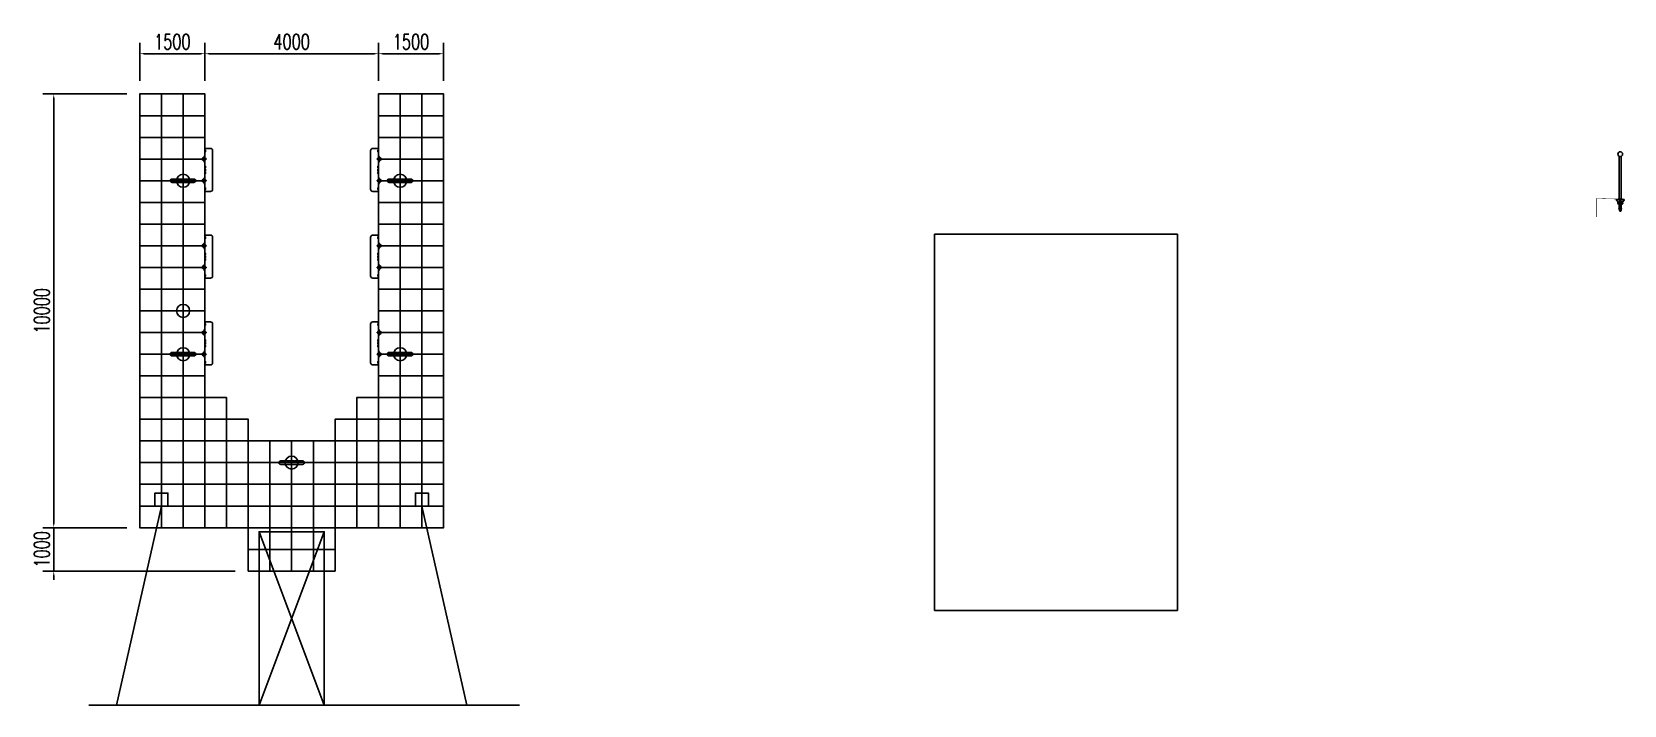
# Model space of a CAD drawing. Header units: millimetres. Extents: x -1442555 to -1367445, y 1458814 to 1531173.
# Drawn here: x -1414069 to -1377382, y 1458814 to 1474340 of the extents above; entities that cross this region are included whole.
import ezdxf

# ---------------------------------------------------------------- set-up
doc = ezdxf.new("R2010")
doc.units = ezdxf.units.MM
doc.header["$LTSCALE"] = 1000
doc.layers.get('0').update_dxf_attribs({"linetype": 'CONTINUOUS'})
doc.layers.get('DEFPOINTS').update_dxf_attribs({"linetype": 'CONTINUOUS'})
for name, color, linetype in [('STAIR', 2, 'CONTINUOUS'), ('W-_ANTICOLLISION防撞措施', 6, 'CONTINUOUS'), ('W-ancillary measures附属措施', 1, 'CONTINUOUS'), ('W-bridge approach引桥', 4, 'CONTINUOUS'), ('W-FLOAT_BOWL浮筒', 253, 'CONTINUOUS'), ('W-REVETMENT驳岸', 251, 'CONTINUOUS'), ('W-STEEL_FRAME钢架', 3, 'CONTINUOUS')]:
    doc.layers.add(name, color=color, linetype=linetype)
doc.styles.add('STANDARD_T3', font='simplex.shx', dxfattribs={"width": 0.7, "bigfont": 'gbcbig.shx'})
doc.dimstyles.new('W&&100', dxfattribs={"dimtxt": 350, "dimasz": 100, "dimexe": 250, "dimexo": 300, "dimgap": 100, "dimtad": 1, "dimdec": 0, "dimzin": 0, "dimdsep": 46, "dimtxsty": 'STANDARD_T3', "dimcen": 0.09, "dimclrd": 1, "dimclre": 1, "dimclrt": 7, "dimazin": 2, "dimtfac": 1, "dimtdec": 0, "dimtix": 1, "dimtmove": 2, "dimatfit": 3, "dimfxl": 100, "dimtolj": 1, "dimtzin": 0, "dimarcsym": 0})
picture_1 = doc.add_image_def('image1.png', size_in_pixel=(292, 452))

# ---------------------------------------------------------------- blocks, each defined once
blk = doc.blocks.new('*U29')
at = {"layer": 'W-FLOAT_BOWL浮筒'}
blk.add_lwpolyline([(-250, -250), (250, -250), (250, 250), (-250, 250)], close=True, dxfattribs=at)
blk = doc.blocks.new('*U30')
at = {"layer": 'W-FLOAT_BOWL浮筒', "color": 0, "linetype": 'ByBlock', "lineweight": -2, "transparency": 16777216}
for p in [(0, 1500), (500, 1500), (1000, 1500), (1500, 1500), (2000, 1500), (2500, 1500), (3000, 1500), (3500, 1500), (4000, 1500), (4500, 1500), (5000, 1500), (5500, 1500), (6000, 1500), (6500, 1500), (0, 1000), (500, 1000), (1000, 1000), (1500, 1000), (2000, 1000), (2500, 1000), (3000, 1000), (3500, 1000), (4000, 1000), (4500, 1000), (5000, 1000), (5500, 1000), (6000, 1000), (6500, 1000), (0, 500), (500, 500), (1000, 500), (1500, 500), (2000, 500), (2500, 500), (3000, 500), (3500, 500), (4000, 500), (4500, 500), (5000, 500), (5500, 500), (6000, 500), (6500, 500), (0, 0), (500, 0), (1000, 0), (1500, 0), (2000, 0), (2500, 0), (3000, 0), (3500, 0), (4000, 0), (4500, 0), (5000, 0), (5500, 0), (6000, 0), (6500, 0)]:
    blk.add_blockref('*U29', p, dxfattribs=at)
blk = doc.blocks.new('*U31')
at = {"layer": 'W-FLOAT_BOWL浮筒'}
blk.add_lwpolyline([(-250, -250), (250, -250), (250, 250), (-250, 250)], close=True, dxfattribs=at)
blk = doc.blocks.new('*U32')
at = {"layer": 'W-FLOAT_BOWL浮筒', "color": 0, "linetype": 'ByBlock', "lineweight": -2, "transparency": 16777216}
for p in [(0, 500), (500, 500), (1000, 500), (1500, 500), (0, 0), (500, 0), (1000, 0), (1500, 0)]:
    blk.add_blockref('*U31', p, dxfattribs=at)
blk = doc.blocks.new('*U33')
at = {"layer": 'W-FLOAT_BOWL浮筒'}
blk.add_lwpolyline([(-250, -250), (250, -250), (250, 250), (-250, 250)], close=True, dxfattribs=at)
blk = doc.blocks.new('*U34')
at = {"layer": 'W-FLOAT_BOWL浮筒', "color": 0, "linetype": 'ByBlock', "lineweight": -2, "transparency": 16777216}
for p in [(0, 7500), (500, 7500), (1000, 7500), (0, 7000), (500, 7000), (1000, 7000), (0, 6500), (500, 6500), (1000, 6500), (0, 6000), (500, 6000), (1000, 6000), (0, 5500), (500, 5500), (1000, 5500), (0, 5000), (500, 5000), (1000, 5000), (0, 4500), (500, 4500), (1000, 4500), (0, 4000), (500, 4000), (1000, 4000), (0, 3500), (500, 3500), (1000, 3500), (0, 3000), (500, 3000), (1000, 3000), (0, 2500), (500, 2500), (1000, 2500), (0, 2000), (500, 2000), (1000, 2000), (0, 1500), (500, 1500), (1000, 1500), (0, 1000), (500, 1000), (1000, 1000), (0, 500), (500, 500), (1000, 500), (0, 0), (500, 0), (1000, 0)]:
    blk.add_blockref('*U33', p, dxfattribs=at)
blk = doc.blocks.new('*U35')
at = {"layer": 'W-FLOAT_BOWL浮筒'}
blk.add_lwpolyline([(-250, -250), (250, -250), (250, 250), (-250, 250)], close=True, dxfattribs=at)
blk = doc.blocks.new('*U36')
at = {"layer": 'W-FLOAT_BOWL浮筒', "color": 0, "linetype": 'ByBlock', "lineweight": -2, "transparency": 16777216}
for p in [(0, 7500), (500, 7500), (1000, 7500), (0, 7000), (500, 7000), (1000, 7000), (0, 6500), (500, 6500), (1000, 6500), (0, 6000), (500, 6000), (1000, 6000), (0, 5500), (500, 5500), (1000, 5500), (0, 5000), (500, 5000), (1000, 5000), (0, 4500), (500, 4500), (1000, 4500), (0, 4000), (500, 4000), (1000, 4000), (0, 3500), (500, 3500), (1000, 3500), (0, 3000), (500, 3000), (1000, 3000), (0, 2500), (500, 2500), (1000, 2500), (0, 2000), (500, 2000), (1000, 2000), (0, 1500), (500, 1500), (1000, 1500), (0, 1000), (500, 1000), (1000, 1000), (0, 500), (500, 500), (1000, 500), (0, 0), (500, 0), (1000, 0)]:
    blk.add_blockref('*U35', p, dxfattribs=at)
blk = doc.blocks.new('yq')
at = {"layer": 'W-bridge approach引桥'}
for p, q in [((0, 0), (1500, -4000)), ((1500, 0), (0, -4000))]:
    blk.add_line(p, q, dxfattribs=at)
blk.add_lwpolyline([(0, -4000), (1500, -4000), (1500, 0), (0, 0)], close=True, dxfattribs=at)
blk = doc.blocks.new('xcs')
at = {"layer": 'W-_ANTICOLLISION防撞措施'}
for p, q in [((-250, 40), (250, 40)), ((-250, -40), (250, -40))]:
    blk.add_line(p, q, dxfattribs=at)
blk.add_circle((0, 0), 150, dxfattribs=at)
for centre, start, end in [((-254, 0), 84.4689, 275.5311), ((254, 0), 264.4689, 95.5311)]:
    blk.add_arc(centre, 40.2, start, end, dxfattribs=at)
blk = doc.blocks.new('*D43')
at = {"layer": 'DEFPOINTS', "color": 0, "transparency": 16777216}
for p in [(-1411583, 1472907), (-1413564, 1462907), (-1411583, 1462907)]:
    blk.add_point(p, dxfattribs=at)
at = {"layer": 'W-_ANTICOLLISION防撞措施', "color": 1, "lineweight": -2, "transparency": 16777216}
for p, q in [((-1411883, 1472907), (-1413814, 1472907)), ((-1413564, 1472807), (-1413564, 1463007)), ((-1411883, 1462907), (-1413814, 1462907))]:
    blk.add_line(p, q, dxfattribs=at)
at = {"layer": 'W-_ANTICOLLISION防撞措施', "color": 1, "transparency": 16777216}
for points in [[(-1413581, 1472807), (-1413548, 1472807), (-1413564, 1472907)], [(-1413581, 1463007), (-1413548, 1463007), (-1413564, 1462907)]]:
    blk.add_solid(points, dxfattribs=at)
at = {"layer": 'W-_ANTICOLLISION防撞措施', "color": 7, "transparency": 16777216, "insert": (-1413839, 1467907), "char_height": 350, "attachment_point": 5, "rotation": 90, "style": 'STANDARD_T3'}
blk.add_mtext('\\A1;10000', dxfattribs=at)
blk = doc.blocks.new('*D44')
at = {"layer": 'DEFPOINTS', "color": 0, "transparency": 16777216}
for p in [(-1411583, 1462907), (-1413564, 1461907), (-1409083, 1461907)]:
    blk.add_point(p, dxfattribs=at)
at = {"layer": 'W-_ANTICOLLISION防撞措施', "color": 1, "lineweight": -2, "transparency": 16777216}
for p, q in [((-1413564, 1463007), (-1413564, 1463107)), ((-1411883, 1462907), (-1413814, 1462907)), ((-1413564, 1462907), (-1413564, 1461907)), ((-1409383, 1461907), (-1413814, 1461907)), ((-1413564, 1461807), (-1413564, 1461707))]:
    blk.add_line(p, q, dxfattribs=at)
at = {"layer": 'W-_ANTICOLLISION防撞措施', "color": 1, "transparency": 16777216}
for points in [[(-1413581, 1463007), (-1413548, 1463007), (-1413564, 1462907)], [(-1413581, 1461807), (-1413548, 1461807), (-1413564, 1461907)]]:
    blk.add_solid(points, dxfattribs=at)
at = {"layer": 'W-_ANTICOLLISION防撞措施', "color": 7, "transparency": 16777216, "insert": (-1413839, 1462407), "char_height": 350, "attachment_point": 5, "rotation": 90, "style": 'STANDARD_T3'}
blk.add_mtext('\\A1;1000', dxfattribs=at)
blk = doc.blocks.new('*D45')
at = {"layer": 'DEFPOINTS', "color": 0, "transparency": 16777216}
for p in [(-1410083, 1473836), (-1411583, 1472907), (-1410083, 1472907)]:
    blk.add_point(p, dxfattribs=at)
at = {"layer": 'W-_ANTICOLLISION防撞措施', "color": 1, "lineweight": -2, "transparency": 16777216}
for p, q in [((-1411583, 1473207), (-1411583, 1474086)), ((-1410083, 1473207), (-1410083, 1474086)), ((-1411483, 1473836), (-1410183, 1473836))]:
    blk.add_line(p, q, dxfattribs=at)
at = {"layer": 'W-_ANTICOLLISION防撞措施', "color": 1, "transparency": 16777216}
for points in [[(-1411483, 1473852), (-1411483, 1473819), (-1411583, 1473836)], [(-1410183, 1473852), (-1410183, 1473819), (-1410083, 1473836)]]:
    blk.add_solid(points, dxfattribs=at)
at = {"layer": 'W-_ANTICOLLISION防撞措施', "color": 7, "transparency": 16777216, "insert": (-1410833, 1474111), "char_height": 350, "attachment_point": 5, "style": 'STANDARD_T3'}
blk.add_mtext('\\A1;1500', dxfattribs=at)
blk = doc.blocks.new('*D46')
at = {"layer": 'DEFPOINTS', "color": 0, "transparency": 16777216}
for p in [(-1406083, 1473836), (-1410083, 1472907), (-1406083, 1472907)]:
    blk.add_point(p, dxfattribs=at)
at = {"layer": 'W-_ANTICOLLISION防撞措施', "color": 1, "lineweight": -2, "transparency": 16777216}
for p, q in [((-1410083, 1473207), (-1410083, 1474086)), ((-1406083, 1473207), (-1406083, 1474086)), ((-1409983, 1473836), (-1406183, 1473836))]:
    blk.add_line(p, q, dxfattribs=at)
at = {"layer": 'W-_ANTICOLLISION防撞措施', "color": 1, "transparency": 16777216}
for points in [[(-1409983, 1473852), (-1409983, 1473819), (-1410083, 1473836)], [(-1406183, 1473852), (-1406183, 1473819), (-1406083, 1473836)]]:
    blk.add_solid(points, dxfattribs=at)
at = {"layer": 'W-_ANTICOLLISION防撞措施', "color": 7, "transparency": 16777216, "insert": (-1408083, 1474111), "char_height": 350, "attachment_point": 5, "style": 'STANDARD_T3'}
blk.add_mtext('\\A1;4000', dxfattribs=at)
blk = doc.blocks.new('*D47')
at = {"layer": 'DEFPOINTS', "color": 0, "transparency": 16777216}
for p in [(-1404583, 1473836), (-1406083, 1472907), (-1404583, 1472907)]:
    blk.add_point(p, dxfattribs=at)
at = {"layer": 'W-_ANTICOLLISION防撞措施', "color": 1, "lineweight": -2, "transparency": 16777216}
for p, q in [((-1406083, 1473207), (-1406083, 1474086)), ((-1404583, 1473207), (-1404583, 1474086)), ((-1405983, 1473836), (-1404683, 1473836))]:
    blk.add_line(p, q, dxfattribs=at)
at = {"layer": 'W-_ANTICOLLISION防撞措施', "color": 1, "transparency": 16777216}
for points in [[(-1405983, 1473852), (-1405983, 1473819), (-1406083, 1473836)], [(-1404683, 1473852), (-1404683, 1473819), (-1404583, 1473836)]]:
    blk.add_solid(points, dxfattribs=at)
at = {"layer": 'W-_ANTICOLLISION防撞措施', "color": 7, "transparency": 16777216, "insert": (-1405333, 1474111), "char_height": 350, "attachment_point": 5, "style": 'STANDARD_T3'}
blk.add_mtext('\\A1;1500', dxfattribs=at)
blk = doc.blocks.new('fzt')
at = {"layer": 'W-_ANTICOLLISION防撞措施'}
blk.add_line((-129, -218), (-98, -187), dxfattribs=at)
for points in [[(-80, -27, -0.389807), (-50, 0), (50, 0, -0.414214), (100, -50), (100, -940, -0.414214), (50, -990), (-50, -990, -0.391617), (-80, -962, -0.391617)], [(-129, -718, 0.414214), (-129, -772), (-98, -803)]]:
    blk.add_lwpolyline(points, format="xyb", dxfattribs=at)
for points in [[(-98, -303), (-129, -272), (-107, -294)], [(-80, -214), (-80, -92)], [(-80, -398), (-80, -276)], [(-98, -687), (-129, -718), (-107, -696)], [(-80, -714), (-80, -592)], [(-80, -898), (-80, -776)]]:
    blk.add_lwpolyline(points, dxfattribs=at)
for centre, radius, start, end in [((-102, -245), 38, 135, 225), ((-104, -245), 7, 90, 270), ((-80, -245), 25, 106.2602, 163.7398), ((-80, -245), 25, 196.2602, 253.7398), ((-154, -129), 80.9, 314.3844, 336.4057), ((-154, -361), 80.9, 23.5943, 45.6156), ((-80, -221), 7, 0, 180), ((-80, -269), 7, 180, 0), ((-105, -60), 41, 307.5461, 52.4539), ((-80, -245), 25, 16.2602, 73.7398), ((-80, -245), 25, 286.2602, 343.7398), ((-56, -245), 7, 270, 90), ((-80, -745), 25, 106.2602, 163.7398), ((-154, -629), 80.9, 314.3844, 336.4057), ((-80, -721), 7, 0, 180), ((-105, -430), 41, 307.5461, 52.4539), ((-105, -495), 41, 307.5461, 52.4539), ((-105, -560), 40.8, 307.4056, 52.5944), ((-80, -745), 25, 16.2602, 73.7398), ((-104, -745), 7, 90, 270), ((-80, -745), 25, 196.2602, 253.7398), ((-154, -861), 80.9, 23.5943, 45.6156), ((-80, -769), 7, 180, 0), ((-105, -930), 40.8, 307.4056, 52.5944), ((-80, -745), 25, 286.2602, 343.7398), ((-56, -745), 7, 270, 90)]:
    blk.add_arc(centre, radius, start, end, dxfattribs=at)
blk = doc.blocks.new('*U48')
at = {"layer": 'W-_ANTICOLLISION防撞措施'}
blk.add_blockref('fzt', (20, 495), dxfattribs=at)
blk = doc.blocks.new('*U49')
at = {"layer": 'W-_ANTICOLLISION防撞措施', "color": 0, "linetype": 'ByBlock', "lineweight": -2, "transparency": 16777216}
for p in [(0, 0), (0, -2000), (0, -4000)]:
    blk.add_blockref('*U48', p, dxfattribs=at)
blk = doc.blocks.new('*U50')
at = {"layer": 'W-_ANTICOLLISION防撞措施'}
blk.add_blockref('fzt', (20, 495), dxfattribs=at)
blk = doc.blocks.new('*U51')
at = {"layer": 'W-_ANTICOLLISION防撞措施', "color": 0, "linetype": 'ByBlock', "lineweight": -2, "transparency": 16777216}
for p in [(0, 0), (0, -2000), (0, -4000)]:
    blk.add_blockref('*U50', p, dxfattribs=at)

msp = doc.modelspace()

# ---------------------------------------------------------------- linework, layer by layer
for p, q in [((-1377557.8, 1470447.3, 0), (-1377527.9, 1470420.4, 0)), ((-1377551.1, 1470464.7, 0), (-1377393.1, 1470464.7, 0)), ((-1377549.6, 1470464.7, 0), (-1377549.6, 1470466.7, 0)), ((-1377549.6, 1470466.7, 0), (-1377394.6, 1470466.7, 0)), ((-1377524.6, 1470400.3, 0), (-1377524.6, 1470412.9, 0)), ((-1377514.6, 1470417.4, 0), (-1377429.6, 1470417.4, 0)), ((-1377419.6, 1470400.3, 0), (-1377419.6, 1470412.9, 0)), ((-1377386.4, 1470447.3, 0), (-1377416.3, 1470420.4, 0)), ((-1377394.6, 1470464.7, 0), (-1377394.6, 1470466.7, 0)), ((-1377520.9, 1470373.1, 0), (-1377499.8, 1470356, 0)), ((-1377501.1, 1470259.1, 0), (-1377501.1, 1470265.2, 0)), ((-1377498.1, 1470268.2, 0), (-1377496.1, 1470268.2, 0)), ((-1377496.1, 1470250.2, 0), (-1377496.1, 1470348.2, 0)), ((-1377496.1, 1470250.2, 0), (-1377448.1, 1470250.2, 0)), ((-1377496.1, 1470250.2, 0), (-1377490.5, 1470222.2, 0)), ((-1377491.3, 1470353, 0), (-1377452.9, 1470353, 0)), ((-1377488.1, 1470220.2, 0), (-1377456.2, 1470220.2, 0)), ((-1377478.1, 1470259.2, 0), (-1377478.1, 1470264.5, 0)), ((-1377466.1, 1470259.2, 0), (-1377466.1, 1470264.5, 0)), ((-1377448.1, 1470250.2, 0), (-1377453.7, 1470222.2, 0)), ((-1377448.1, 1470250.2, 0), (-1377448.1, 1470348.2, 0)), ((-1377446.1, 1470268.2, 0), (-1377448.1, 1470268.2, 0)), ((-1377423.3, 1470373.1, 0), (-1377444.4, 1470356, 0)), ((-1377443.1, 1470259.1, 0), (-1377443.1, 1470265.2, 0))]:
    msp.add_line(p, q)
at = {"ltscale": 0.1}
for p, q in [((-1377490.5, 1470222.2, 0), (-1377490.1, 1470220.2, 0)), ((-1377490.1, 1470220.2, 0), (-1377488.1, 1470220.2, 0)), ((-1377456.2, 1470220.2, 0), (-1377454.1, 1470220.2, 0)), ((-1377453.7, 1470222.2, 0), (-1377454.1, 1470220.2, 0))]:
    msp.add_line(p, q, dxfattribs=at)
at = {"elevation": 0}
msp.add_lwpolyline([(-1377478.1, 1470469), (-1377478.1, 1470203.2), (-1377466.1, 1470203.2), (-1377466.1, 1470469)], dxfattribs=at)
for points in [[(-1377482.6, 1470218.2), (-1377461.6, 1470218.2), (-1377461.6, 1470208.2), (-1377482.6, 1470208.2)], [(-1377481.1, 1470220.2), (-1377463.1, 1470220.2), (-1377463.1, 1470218.2), (-1377481.1, 1470218.2)], [(-1377477.6, 1470218.2), (-1377466.6, 1470218.2), (-1377466.6, 1470208.2), (-1377477.6, 1470208.2)]]:
    msp.add_lwpolyline(points, close=True, dxfattribs=at)
for centre, radius, start, end in [((-1377551.1, 1470454.7, 0), 10, 90, 228.00092), ((-1377472.1, 1468966.1, 0), 1502.6, 87.04345, 92.95655), ((-1377534.6, 1470412.9, 0), 10, 0, 48.00092), ((-1377409.6, 1470412.9, 0), 10, 131.99908, 180), ((-1377393.1, 1470454.7, 0), 10, 311.99908, 90), ((-1377515.6, 1470390.2, 0), 13.5, 126.56574, 231), ((-1377514.6, 1470380.8, 0), 10, 184.14788, 231), ((-1377506.6, 1470405.8, 0), 31.4, 236.13806, 303.55692), ((-1377506.6, 1470374.7, 0), 31.4, 56.41658, 122.85309), ((-1377498.1, 1470265.2, 0), 3, 90, 180), ((-1377506.1, 1470348.2, 0), 10, 0, 51), ((-1377488.1, 1470222.7, 0), 2.5, 191.30993, 270), ((-1377497.6, 1470390.2, 0), 13.5, 308.36964, 51.90106), ((-1377475.1, 1470264.5, 0), 3, 115.37693, 180), ((-1377472.1, 1470258.2, 0), 10, 64.62307, 115.37693), ((-1377469.1, 1470264.5, 0), 3, 0, 64.62307), ((-1377446.6, 1470390.2, 0), 13.5, 128.09894, 231.63036), ((-1377456.2, 1470222.7, 0), 2.5, 270, 348.69007), ((-1377437.6, 1470405.8, 0), 31.4, 236.43853, 303.86649), ((-1377437.6, 1470374.7, 0), 31.3, 57.12872, 123.60194), ((-1377438.1, 1470348.2, 0), 10, 129, 180), ((-1377446.1, 1470265.2, 0), 3, 0, 90), ((-1377429.6, 1470380.8, 0), 10, 309, 355.85212), ((-1377428.6, 1470390.2, 0), 13.5, 309, 53.43426)]:
    msp.add_arc(centre, radius, start, end)
for centre, major_axis, start_param, end_param in [((-1377495.1, 1470259.1, 0), (0, -9), 4.712389, 6.1157372), ((-1377472.1, 1470259.2, 0), (0, 9), 1.5707963, 4.712389)]:
    msp.add_ellipse(centre, major_axis=major_axis, ratio=0.6666667, start_param=start_param, end_param=end_param)
at = {"extrusion": (0, 0, -1)}
msp.add_ellipse((-1377449.1, 1470259.1, 0), major_axis=(0, -9), ratio=0.6666667, start_param=4.712389, end_param=6.1157372, dxfattribs=at)
at = {"layer": 'STAIR'}
for points in [[(-1411233, 1463406.7), (-1410933, 1463406.7), (-1410933, 1463706.7), (-1411233, 1463706.7)], [(-1404933, 1463406.7), (-1405233, 1463406.7), (-1405233, 1463706.7), (-1404933, 1463706.7)]]:
    msp.add_lwpolyline(points, close=True, dxfattribs=at)
at = {"layer": 'W-_ANTICOLLISION防撞措施'}
for p, q in [((-1411083, 1463406.7), (-1412118.7, 1458814.5)), ((-1405083, 1463406.7), (-1404047.3, 1458814.5))]:
    msp.add_line(p, q, dxfattribs=at)
msp.add_circle((-1410583, 1467906.7), 150, dxfattribs=at)
at = {"layer": 'W-ancillary measures附属措施'}
msp.add_line((-1377478.1, 1470469, 0), (-1377466.1, 1470469, 0), dxfattribs=at)
at = {"layer": 'W-ancillary measures附属措施', "const_width": 10, "elevation": 0}
msp.add_lwpolyline([(-1377522.4, 1470484), (-1378023, 1470498.3), (-1378023, 1470067)], dxfattribs=at)
at = {"layer": 'W-ancillary measures附属措施', "elevation": 0}
msp.add_lwpolyline([(-1377562.1, 1470474), (-1377382.1, 1470474), (-1377382.1, 1470469), (-1377562.1, 1470469)], close=True, dxfattribs=at)
at = {"layer": 'W-FLOAT_BOWL浮筒'}
msp.add_lwpolyline([(-1411583, 1472906.7), (-1410083, 1472906.7), (-1410083, 1465906.7), (-1409583, 1465906.7), (-1409583, 1465406.7), (-1409083, 1465406.7), (-1409083, 1464906.7), (-1407083, 1464906.7), (-1407083, 1465406.7), (-1406583, 1465406.7), (-1406583, 1465906.7), (-1406083, 1465906.7), (-1406083, 1472906.7), (-1404583, 1472906.7), (-1404583, 1462906.7), (-1407083, 1462906.7), (-1407083, 1461906.7), (-1409083, 1461906.7), (-1409083, 1462906.7), (-1411583, 1462906.7), (-1411583, 1472906.7)], dxfattribs=at)
for points in [[(-1410083, 1465406.7), (-1409583, 1465406.7), (-1409583, 1465906.7), (-1410083, 1465906.7)], [(-1406583, 1465406.7), (-1406083, 1465406.7), (-1406083, 1465906.7), (-1406583, 1465906.7)], [(-1410083, 1464906.7), (-1409583, 1464906.7), (-1409583, 1465406.7), (-1410083, 1465406.7)], [(-1409583, 1464906.7), (-1409083, 1464906.7), (-1409083, 1465406.7), (-1409583, 1465406.7)], [(-1407083, 1464906.7), (-1406583, 1464906.7), (-1406583, 1465406.7), (-1407083, 1465406.7)], [(-1406583, 1464906.7), (-1406083, 1464906.7), (-1406083, 1465406.7), (-1406583, 1465406.7)]]:
    msp.add_lwpolyline(points, close=True, dxfattribs=at)
at = {"layer": 'W-REVETMENT驳岸'}
msp.add_line((-1412756, 1458814.5), (-1402831.8, 1458814.5), dxfattribs=at)
at = {"layer": 'W-STEEL_FRAME钢架', "elevation": 0}
msp.add_lwpolyline([(-1377448.4, 1471469.5), (-1377448.4, 1470484), (-1377496.4, 1470484), (-1377496.4, 1471469.5)], dxfattribs=at)
msp.add_lwpolyline([(-1377522.4, 1470484), (-1377422.4, 1470484), (-1377422.4, 1470474), (-1377522.4, 1470474)], close=True, dxfattribs=at)
at = {"layer": 'W-STEEL_FRAME钢架'}
msp.add_circle((-1377472.4, 1471519, 0), 55, dxfattribs=at)

# ---------------------------------------------------------------- block references
at = {"layer": 'W-_ANTICOLLISION防撞措施'}
for name, p in [('*U49', (-1410023, 1471156.7)), ('xcs', (-1410583, 1470906.7)), ('xcs', (-1405583, 1470906.7)), ('xcs', (-1410583, 1466906.7)), ('xcs', (-1405583, 1466906.7)), ('xcs', (-1408083, 1464406.7))]:
    msp.add_blockref(name, p, dxfattribs=at)
at = {"layer": 'W-_ANTICOLLISION防撞措施', "xscale": -1}
msp.add_blockref('*U51', (-1406143, 1471156.7), dxfattribs=at)
at = {"layer": 'W-bridge approach引桥'}
msp.add_blockref('yq', (-1408833, 1462814.5), dxfattribs=at)
at = {"layer": 'W-FLOAT_BOWL浮筒'}
for name, p in [('*U36', (-1411333, 1465156.7)), ('*U34', (-1405833, 1465156.7)), ('*U30', (-1411333, 1463156.7)), ('*U32', (-1408833, 1462156.7))]:
    msp.add_blockref(name, p, dxfattribs=at)

# ---------------------------------------------------------------- dimensions: what is measured, and where the dimension line sits
at = {"layer": 'W-_ANTICOLLISION防撞措施'}
for base, p1, p2, picture, middle in [((-1410083, 1473835.6), (-1411583, 1472906.7), (-1410083, 1472906.7), '*D45', (-1410833, 1474110.6)), ((-1406083, 1473835.6), (-1410083, 1472906.7), (-1406083, 1472906.7), '*D46', (-1408083, 1474110.6)), ((-1404583, 1473835.6), (-1406083, 1472906.7), (-1404583, 1472906.7), '*D47', (-1405333, 1474110.6))]:
    dim = msp.add_linear_dim(base=base, p1=p1, p2=p2, dimstyle='W&&100', dxfattribs=at)
    dim.commit()
    dim.dimension.update_dxf_attribs({"geometry": picture, "text_midpoint": middle})
for base, p1, p2, picture, middle in [((-1413564.2, 1462906.7), (-1411583, 1472906.7), (-1411583, 1462906.7), '*D43', (-1413839.2, 1467906.7)), ((-1413564.2, 1461906.7), (-1411583, 1462906.7), (-1409083, 1461906.7), '*D44', (-1413839.2, 1462406.7))]:
    dim = msp.add_linear_dim(base=base, p1=p1, p2=p2, angle=90, dimstyle='W&&100', dxfattribs=at)
    dim.commit()
    dim.dimension.update_dxf_attribs({"geometry": picture, "text_midpoint": middle})

# ---------------------------------------------------------------- pictures from other files: only their frames are drawn
image = msp.add_image(picture_1, insert=(-1393273.1, 1460999), size_in_units=(5602.7, 8672.7), dxfattribs=at)
image.dxf.flags = 7

doc.saveas('drawing.dxf')
